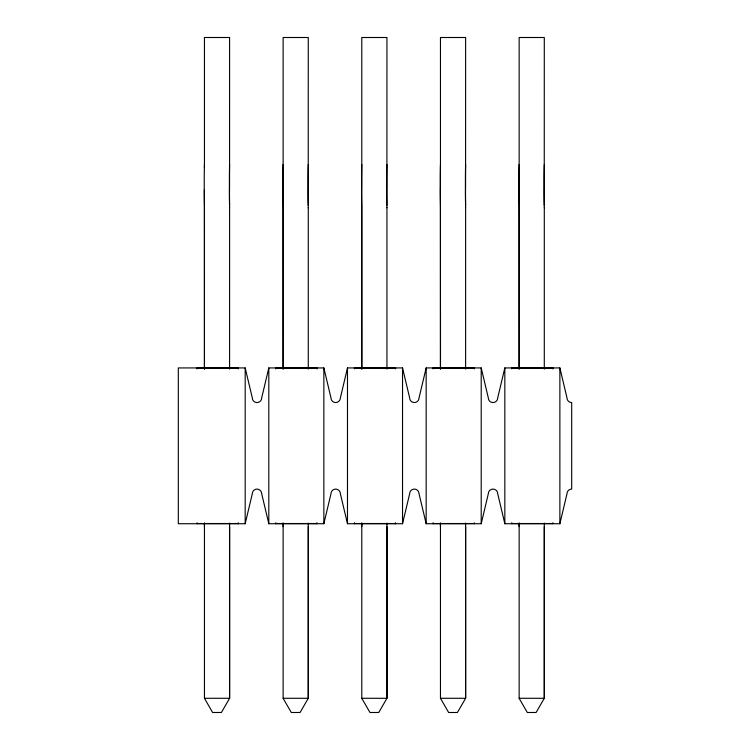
<?xml version="1.0" encoding="UTF-8"?>
<svg xmlns="http://www.w3.org/2000/svg" width="750" height="750" viewBox="0 0 750 750"><rect width="100%" height="100%" fill="white"/><g stroke="black" fill="none" stroke-linecap="round" stroke-linejoin="round"><path stroke-width="1.12" d="M204.45 526.631L204.45 523.134L204.45 698.316L212.625 712.5L221.419 712.481L229.603 698.288L229.603 523.125M204.45 368.925L204.394 204.094A49.256 1.322 89.1 0 1 204.394 166.35L204.45 164.503M229.603 526.631L229.594 698.288L204.45 698.288M283.125 526.631L283.125 523.134L283.125 698.316L291.3 712.5L300.094 712.481L308.269 698.288L308.269 523.125M283.125 368.925L283.069 204.094A49.256 1.322 89.1 0 1 283.069 166.35L283.125 164.503M308.269 526.631L308.269 698.288L283.125 698.288M361.791 526.631L361.791 523.134L361.791 698.316L369.975 712.5L378.769 712.481L386.944 698.288L386.944 523.125M361.791 368.925L361.744 204.094A49.256 1.322 89.1 0 1 361.744 166.35L361.791 164.503M386.944 526.631L386.944 698.288L361.791 698.288M440.466 526.631L440.466 523.134L440.466 698.316L448.641 712.5L457.444 712.481L465.619 698.288L465.619 523.125M440.466 368.925L440.409 204.094A49.256 1.322 89.1 0 1 440.409 166.35L440.466 164.503M465.619 526.631L465.619 698.288L440.466 698.288M519.141 526.631L519.141 523.134L519.141 698.316L527.316 712.5L536.109 712.481L544.294 698.288L544.294 523.125M519.141 368.925L519.084 204.094A49.256 1.322 89.1 0 1 519.084 166.35L519.141 164.503M544.294 526.631L544.294 698.288L519.141 698.288M229.594 164.597L229.537 166.528A48.581 1.303 89.1 0 0 229.537 203.747L229.594 207.787M308.269 164.597L308.212 166.528A48.581 1.303 89.1 0 0 308.212 203.747L308.269 207.787M386.944 164.597L386.887 166.528A48.581 1.303 89.1 0 0 386.887 203.747L386.944 207.787M465.619 164.597L465.562 166.528A48.581 1.303 89.1 0 0 465.562 203.747L465.619 207.787M544.294 164.597L544.237 166.528A48.581 1.303 89.1 0 0 544.237 203.747L544.294 207.787M268.809 367.931L261.703 397.847A4.706 4.706 0 0 1 256.997 402.553A4.706 4.706 0 0 1 252.291 397.847L245.184 367.931L178.312 367.931L178.312 523.725L245.184 523.725L252.291 493.8A4.706 4.706 0 0 1 256.997 489.094A4.706 4.706 0 0 1 261.703 493.8L268.809 523.725L323.859 523.725L330.966 493.8A4.706 4.706 0 0 1 335.672 489.094A4.706 4.706 0 0 1 340.378 493.8L347.484 523.725L402.534 523.725L409.641 493.8A4.706 4.706 0 0 1 414.347 489.094A4.706 4.706 0 0 1 419.053 493.8L426.159 523.725L481.209 523.725L488.306 493.8A4.706 4.706 0 0 1 493.022 489.094A4.706 4.706 0 0 1 497.728 493.8L504.834 523.725L559.875 523.725L566.981 493.8A4.706 4.706 0 0 1 571.688 489.094L571.688 402.553A4.706 4.706 0 0 1 566.981 397.847L559.875 367.931L504.834 367.931L497.728 397.847A4.706 4.706 0 0 1 493.022 402.553A4.706 4.706 0 0 1 488.306 397.847L481.209 367.931L426.159 367.931L419.053 397.847A4.706 4.706 0 0 1 414.347 402.553A4.706 4.706 0 0 1 409.641 397.847L402.534 367.931L347.484 367.931L340.378 397.847A4.706 4.706 0 0 1 335.672 402.553A4.706 4.706 0 0 1 330.966 397.847L323.859 367.931L268.809 367.931L268.809 523.725M197.091 368.128L238.238 368.128M275.766 368.128L316.913 368.128M354.441 368.128L395.578 368.128M433.106 368.128L474.253 368.128M511.781 368.128L552.928 368.128M197.091 523.528L238.238 523.528M275.766 523.528L316.913 523.528M354.441 523.528L395.578 523.528M433.106 523.528L474.253 523.528M511.781 523.528L552.928 523.528M559.875 367.931L559.875 523.725M552.928 367.931L552.928 368.897M552.928 522.759L552.928 523.725M544.294 207.525L544.294 369.094M519.141 369.094L519.141 207.975A24.094 0.647 89.1 0 1 519.141 186.169L519.141 37.5L544.294 37.5L544.256 187.491A23.409 0.628 89.1 0 0 544.256 205.425M511.781 367.931L511.781 368.897M511.781 522.759L511.781 523.725M504.834 367.931L504.834 523.725M481.209 367.931L481.209 523.725M474.253 367.931L474.253 368.897M474.253 522.759L474.253 523.725M465.619 207.525L465.619 369.094M440.466 369.094L440.466 207.975A24.094 0.647 89.1 0 1 440.466 186.169L440.466 37.5L465.619 37.5L465.581 187.491A23.409 0.628 89.1 0 0 465.581 205.425M433.106 367.931L433.106 368.897M433.106 522.759L433.106 523.725M426.159 367.931L426.159 523.725M402.534 367.931L402.534 523.725M395.578 367.931L395.578 368.897M395.578 522.759L395.578 523.725M386.944 207.525L386.944 369.094M361.791 369.094L361.791 207.975A24.094 0.647 89.1 0 1 361.791 186.169L361.791 37.5L386.944 37.5L386.906 187.491A23.409 0.628 89.1 0 0 386.906 205.425M354.441 367.931L354.441 368.897M354.441 522.759L354.441 523.725M347.484 367.931L347.484 523.725M323.859 367.931L323.859 523.725M316.913 367.931L316.913 368.897M316.913 522.759L316.913 523.725M308.269 207.525L308.269 369.094M283.125 369.094L283.125 207.975A24.094 0.647 89.1 0 1 283.125 186.169L283.125 37.5L308.269 37.5L308.231 187.491A23.409 0.628 89.1 0 0 308.231 205.425M275.766 367.931L275.766 368.897M275.766 522.759L275.766 523.725M245.184 367.931L245.184 523.725M238.238 367.931L238.238 368.897M238.238 522.759L238.238 523.725M229.603 207.525L229.594 369.094M204.45 167.616L204.45 37.5L229.594 37.5L229.566 187.491A23.409 0.628 89.1 0 0 229.566 205.425M204.45 369.094L204.45 207.975A24.094 0.647 89.1 0 1 204.366 190.078M197.091 367.931L197.091 368.897M197.091 522.759L197.091 523.725"/></g></svg>
